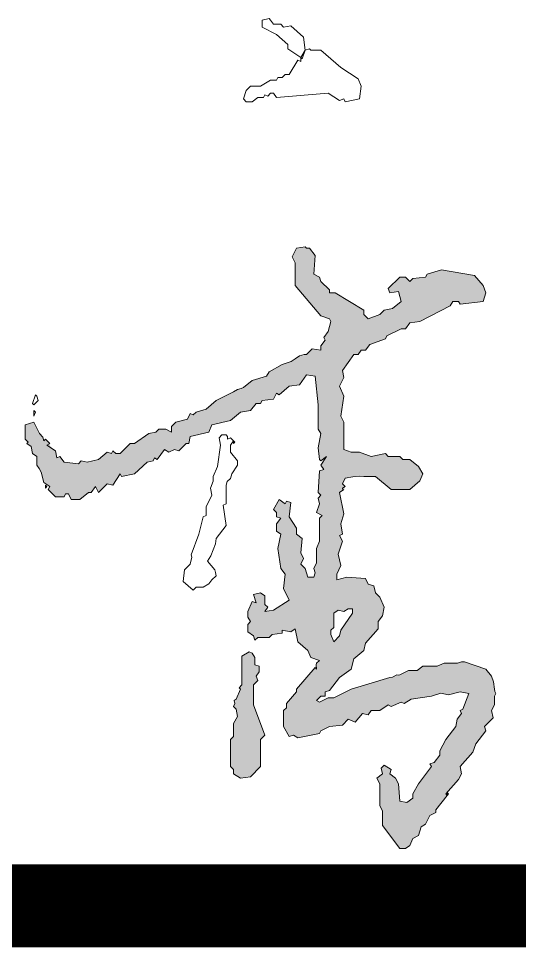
# Model space of a CAD drawing. Extents: x 1725261 to 1937680, y 860327 to 1571294.
# Drawn here: x 1872949 to 1873371, y 1365082 to 1365865 of the extents above; entities that cross this region are included whole.
import ezdxf

# ---------------------------------------------------------------- set-up
doc = ezdxf.new("R2010")
doc.units = 0
doc.header["$LTSCALE"] = 1000
doc.header["$MEASUREMENT"] = 0
doc.layers.add('图框', color=140, linetype='Continuous')
doc.layers.add('签名', color=7, linetype='Continuous', lineweight=18)

msp = doc.modelspace()

# ---------------------------------------------------------------- hatches: boundary and pattern name
at = {"layer": '签名'}
h = msp.add_hatch(color=2, dxfattribs=at)
h.dxf.hatch_style = 1
h.paths.add_polyline_path([(1873237.76, 1365585.51), (1873241.39, 1365585.51), (1873245.02, 1365590.35), (1873258.32, 1365595.19), (1873259.53, 1365597.61), (1873271.63, 1365603.66), (1873275.26, 1365603.66), (1873278.89, 1365608.5), (1873287.35, 1365609.71), (1873312.75, 1365623.01), (1873315.17, 1365626.64), (1873320.01, 1365626.64), (1873321.22, 1365624.22), (1873340.57, 1365626.64), (1873342.99, 1365633.9), (1873340.57, 1365639.95), (1873333.32, 1365648.41), (1873305.5, 1365653.25), (1873293.4, 1365649.62), (1873292.19, 1365647.2), (1873281.3, 1365645.99), (1873278.89, 1365643.57), (1873275.26, 1365647.2), (1873270.42, 1365647.2), (1873260.74, 1365637.53), (1873261.95, 1365633.9), (1873269.21, 1365635.11), (1873271.63, 1365626.64), (1873264.37, 1365620.59), (1873257.11, 1365619.38), (1873253.48, 1365615.75), (1873243.81, 1365612.12), (1873240.18, 1365615.75), (1873240.18, 1365619.38), (1873215.99, 1365633.9), (1873211.15, 1365633.9), (1873211.15, 1365636.32), (1873203.89, 1365643.57), (1873202.68, 1365647.2), (1873197.84, 1365649.62), (1873199.05, 1365665.35), (1873194.21, 1365671.4), (1873191.79, 1365671.4), (1873190.58, 1365672.6), (1873183.33, 1365671.4), (1873179.7, 1365664.14), (1873182.12, 1365659.3), (1873182.12, 1365639.95), (1873203.89, 1365614.54), (1873211.15, 1365612.12), (1873212.36, 1365609.71), (1873209.94, 1365601.24), (1873206.31, 1365596.4), (1873207.52, 1365593.98), (1873203.89, 1365589.14), (1873203.89, 1365585.51), (1873196.63, 1365586.72), (1873191.79, 1365581.88), (1873189.82, 1365582.04), (1873185.75, 1365580.68), (1873182.12, 1365578.26), (1873178.94, 1365576.06), (1873171.23, 1365573.42), (1873160.34, 1365567.37), (1873157.93, 1365563.74), (1873145.83, 1365560.11), (1873138.57, 1365554.06), (1873136.81, 1365553.27), (1873133.53, 1365552.33), (1873130.1, 1365550.44), (1873115.59, 1365543.18), (1873107.12, 1365535.92), (1873098.65, 1365533.5), (1873096.24, 1365531.08), (1873093.82, 1365532.29), (1873091.4, 1365527.45), (1873081.72, 1365525.03), (1873078.09, 1365521.4), (1873078.09, 1365516.57), (1873073.25, 1365518.99), (1873067.21, 1365518.99), (1873064.79, 1365516.57), (1873058.74, 1365515.36), (1873046.64, 1365506.89), (1873043.01, 1365506.89), (1873034.55, 1365498.42), (1873030.92, 1365498.42), (1873028.5, 1365500.84), (1873027.29, 1365498.42), (1873023.66, 1365499.63), (1873016.4, 1365493.58), (1873006.73, 1365491.16), (1873001.89, 1365492.37), (1872999.47, 1365489.96), (1872987.37, 1365491.16), (1872983.74, 1365496), (1872981.32, 1365494.79), (1872980.11, 1365500.84), (1872975.73, 1365504.7), (1872975.28, 1365506.89), (1872971.65, 1365510.52), (1872970.44, 1365509.31), (1872969.4, 1365512.42), (1872966.81, 1365515.36), (1872961.97, 1365525.03), (1872954.71, 1365522.61), (1872954.71, 1365510.52), (1872957.13, 1365508.1), (1872955.92, 1365506.89), (1872959.55, 1365504.47), (1872960.76, 1365498.42), (1872964.39, 1365496), (1872964.39, 1365488.75), (1872966.56, 1365485.5), (1872968.02, 1365482.7), (1872970.44, 1365474.23), (1872975.28, 1365470.6), (1872974.07, 1365468.18), (1872980.11, 1365462.13), (1872987.37, 1365462.13), (1872988.58, 1365464.55), (1872991, 1365464.55), (1872993.42, 1365459.72), (1873000.68, 1365459.72), (1873007.93, 1365465.76), (1873010.35, 1365465.76), (1873013.98, 1365470.6), (1873016.4, 1365465.76), (1873023.66, 1365473.02), (1873028.5, 1365471.81), (1873034.55, 1365481.49), (1873035.76, 1365479.07), (1873046.64, 1365481.49), (1873057.53, 1365491.16), (1873062.37, 1365492.37), (1873063.58, 1365494.79), (1873066, 1365493.58), (1873072.04, 1365502.05), (1873075.67, 1365499.63), (1873080.51, 1365502.05), (1873084.14, 1365500.84), (1873090.19, 1365506.89), (1873092.61, 1365506.89), (1873093.82, 1365512.94), (1873109.54, 1365516.57), (1873111.96, 1365522.61), (1873127.69, 1365526.24), (1873136.15, 1365533.5), (1873144.62, 1365534.71), (1873149.46, 1365540.76), (1873153.09, 1365540.76), (1873154.3, 1365543.18), (1873163.97, 1365544.39), (1873166.39, 1365549.23), (1873168.81, 1365548.02), (1873177.28, 1365555.27), (1873185.75, 1365556.48), (1873191.79, 1365564.95), (1873199.05, 1365563.74), (1873201.47, 1365539.55), (1873201.47, 1365518.99), (1873203.89, 1365515.36), (1873201.47, 1365503.26), (1873202.68, 1365493.58), (1873203.89, 1365492.37), (1873208.73, 1365496), (1873203.89, 1365488.75), (1873206.31, 1365485.12), (1873202.68, 1365483.91), (1873201.47, 1365465.76), (1873203.89, 1365463.34), (1873201.47, 1365460.92), (1873202.68, 1365456.09), (1873200.26, 1365448.83), (1873205.1, 1365446.41), (1873202.68, 1365443.99), (1873202.68, 1365424.64), (1873200.26, 1365418.59), (1873200.26, 1365406.49), (1873197.84, 1365401.65), (1873199.05, 1365398.03), (1873197.84, 1365394.4), (1873193, 1365394.4), (1873190.58, 1365401.65), (1873186.96, 1365405.28), (1873189.37, 1365410.12), (1873186.96, 1365414.96), (1873188.17, 1365427.06), (1873183.33, 1365430.68), (1873183.33, 1365435.52), (1873177.28, 1365445.2), (1873178.49, 1365457.3), (1873174.86, 1365458.51), (1873173.65, 1365456.09), (1873168.81, 1365459.72), (1873163.97, 1365451.25), (1873166.39, 1365448.83), (1873166.39, 1365445.2), (1873170.02, 1365443.99), (1873166.39, 1365439.15), (1873166.39, 1365433.1), (1873170.02, 1365430.68), (1873167.6, 1365418.59), (1873170.02, 1365401.65), (1873173.65, 1365396.82), (1873172.44, 1365384.72), (1873177.28, 1365375.04), (1873163.97, 1365366.58), (1873156.72, 1365365.37), (1873159.13, 1365369), (1873156.72, 1365371.41), (1873156.72, 1365378.67), (1873153.09, 1365381.09), (1873147.04, 1365379.88), (1873149.46, 1365372.62), (1873145.83, 1365373.83), (1873142.2, 1365365.37), (1873142.2, 1365360.53), (1873144.62, 1365356.9), (1873142.2, 1365354.48), (1873142.2, 1365348.43), (1873147.04, 1365344.8), (1873148.25, 1365341.17), (1873150.67, 1365343.59), (1873160.34, 1365343.59), (1873162.76, 1365346.01), (1873171.23, 1365347.22), (1873171.23, 1365349.64), (1873178.49, 1365348.43), (1873182.12, 1365350.85), (1873184.54, 1365339.96), (1873193, 1365332.71), (1873195.42, 1365326.66), (1873202.68, 1365324.24), (1873200.26, 1365321.82), (1873200.01, 1365320.52), (1873198.93, 1365318.05), (1873199.05, 1365318.19), (1873200.26, 1365316.98), (1873198.93, 1365318.05), (1873183.33, 1365300.05), (1873183.33, 1365297.63), (1873174.86, 1365287.95), (1873174.86, 1365284.32), (1873172.44, 1365281.9), (1873172.44, 1365268.6), (1873177.28, 1365260.13), (1873180.91, 1365261.34), (1873184.54, 1365258.92), (1873202.68, 1365262.55), (1873203.89, 1365264.97), (1873211.15, 1365268.6), (1873222.03, 1365269.81), (1873226.87, 1365274.65), (1873232.92, 1365272.23), (1873238.97, 1365279.48), (1873243.81, 1365278.28), (1873246.23, 1365281.9), (1873253.48, 1365281.9), (1873260.74, 1365286.74), (1873263.16, 1365285.53), (1873271.63, 1365289.16), (1873274.05, 1365287.95), (1873280.09, 1365291.58), (1873295.82, 1365293.83), (1873295.82, 1365294), (1873295.97, 1365293.85), (1873297.03, 1365294), (1873305.02, 1365296.54), (1873311.54, 1365295.21), (1873321.22, 1365297.63), (1873328.48, 1365296.42), (1873323.64, 1365283.11), (1873321.22, 1365281.9), (1873322.43, 1365279.48), (1873318.8, 1365274.65), (1873317.59, 1365268.6), (1873309.13, 1365257.71), (1873304.29, 1365248.04), (1873304.29, 1365244.41), (1873299.45, 1365238.36), (1873295.82, 1365237.15), (1873297.03, 1365234.73), (1873286.14, 1365220.21), (1873281.3, 1365211.75), (1873281.3, 1365208.12), (1873276.47, 1365204.49), (1873270.42, 1365205.7), (1873269.21, 1365220.21), (1873266.79, 1365225.05), (1873261.95, 1365228.68), (1873263.16, 1365232.31), (1873257.11, 1365235.94), (1873254.69, 1365233.52), (1873255.9, 1365228.68), (1873251.06, 1365225.05), (1873253.48, 1365220.21), (1873253.48, 1365202.07), (1873255.9, 1365197.23), (1873255.9, 1365185.14), (1873270.42, 1365165.78), (1873275.26, 1365165.78), (1873278.89, 1365168.2), (1873281.3, 1365174.25), (1873286.14, 1365176.67), (1873288.56, 1365183.93), (1873292.19, 1365186.35), (1873295.82, 1365193.6), (1873300.66, 1365196.02), (1873300.66, 1365198.44), (1873310.33, 1365210.54), (1873309.13, 1365211.75), (1873320.01, 1365223.84), (1873322.43, 1365228.68), (1873321.22, 1365234.73), (1873332.11, 1365246.83), (1873334.53, 1365254.08), (1873342.99, 1365264.97), (1873341.78, 1365268.6), (1873349.04, 1365275.86), (1873347.83, 1365281.9), (1873350.25, 1365286.74), (1873350.25, 1365294), (1873351.44, 1365296.31), (1873350.62, 1365298.18), (1873350.25, 1365300.05), (1873349.48, 1365306.22), (1873347.83, 1365310.93), (1873342.99, 1365316.98), (1873324.85, 1365323.03), (1873322.43, 1365323.03), (1873319.16, 1365321.86), (1873317.59, 1365321.82), (1873307.92, 1365321.82), (1873301.87, 1365319.4), (1873289.77, 1365319.4), (1873284.93, 1365315.77), (1873277.68, 1365315.77), (1873270.42, 1365312.14), (1873269.54, 1365311.92), (1873268, 1365312.14), (1873264.24, 1365310.19), (1873261.95, 1365309.72), (1873229.29, 1365300.05), (1873214.78, 1365292.79), (1873209.94, 1365292.79), (1873202.68, 1365289.16), (1873200.26, 1365290.37), (1873203.89, 1365294), (1873207.52, 1365294), (1873207.52, 1365297.63), (1873211.15, 1365298.84), (1873219.61, 1365309.72), (1873229.29, 1365316.98), (1873231.71, 1365325.45), (1873240.18, 1365332.71), (1873241.39, 1365338.76), (1873252.27, 1365350.85), (1873252.27, 1365356.9), (1873255.9, 1365361.74), (1873257.11, 1365369), (1873253.48, 1365377.46), (1873249.85, 1365381.09), (1873248.65, 1365387.14), (1873243.81, 1365388.35), (1873241.39, 1365393.19), (1873225.66, 1365394.4), (1873217.2, 1365391.98), (1873217.2, 1365396.82), (1873220.82, 1365404.07), (1873218.41, 1365413.75), (1873222.03, 1365424.64), (1873219.61, 1365429.48), (1873222.03, 1365430.68), (1873220.82, 1365439.15), (1873223.24, 1365447.62), (1873219.61, 1365465.76), (1873223.24, 1365468.18), (1873224.45, 1365470.6), (1873222.03, 1365473.02), (1873224.45, 1365477.86), (1873230.78, 1365479.01), (1873236.64, 1365479.48), (1873240.18, 1365479.07), (1873249.85, 1365479.07), (1873263.16, 1365468.18), (1873278.89, 1365468.18), (1873287.35, 1365475.44), (1873289.77, 1365481.49), (1873286.14, 1365487.54), (1873278.89, 1365493.58), (1873272.84, 1365493.58), (1873270.42, 1365496), (1873260.74, 1365496), (1873258.32, 1365498.42), (1873246.23, 1365496), (1873236.55, 1365499.63), (1873229.29, 1365499.63), (1873223.24, 1365502.05), (1873223.24, 1365525.03), (1873220.82, 1365529.87), (1873223.24, 1365546.81), (1873219.61, 1365555.27), (1873223.24, 1365562.53), (1873222.03, 1365568.58), (1873231.71, 1365581.88), (1873235.34, 1365581.88)])
h.paths.add_polyline_path([(1873230.5, 1365367.79), (1873230.5, 1365364.16), (1873220.82, 1365349.64), (1873219.61, 1365344.8), (1873214.78, 1365339.96), (1873212.36, 1365346.01), (1873212.36, 1365349.64), (1873214.78, 1365352.06), (1873214.78, 1365364.16), (1873218.41, 1365366.58), (1873223.24, 1365365.37), (1873226.87, 1365367.79)], flags=16)
h = msp.add_hatch(color=2, dxfattribs=at)
h.dxf.hatch_style = 1
h.paths.add_polyline_path([(1873130.1, 1365260.13), (1873127.69, 1365257.71), (1873127.69, 1365234.73), (1873130.1, 1365232.31), (1873130.1, 1365228.68), (1873136.15, 1365225.05), (1873144.62, 1365226.26), (1873153.09, 1365234.73), (1873153.09, 1365257.71), (1873156.72, 1365261.34), (1873147.04, 1365286.74), (1873147.04, 1365303.68), (1873150.67, 1365307.31), (1873149.46, 1365310.93), (1873151.88, 1365314.56), (1873151.88, 1365319.4), (1873148.25, 1365320.61), (1873148.25, 1365326.66), (1873145.83, 1365330.29), (1873143.41, 1365331.5), (1873137.36, 1365327.87), (1873137.36, 1365303.68), (1873134.94, 1365301.26), (1873136.15, 1365300.05), (1873131.19, 1365288.46), (1873131.31, 1365287.95), (1873130.1, 1365285.53), (1873132.52, 1365283.11), (1873133.73, 1365277.07), (1873130.1, 1365271.02)])

# ---------------------------------------------------------------- linework, layer by layer
at = {"layer": '图框', "const_width": 70}
msp.add_lwpolyline([(1867441.06, 1365117.45), (1874441.06, 1365117.45)], dxfattribs=at)
at = {"layer": '签名', "color": 2, "elevation": 9704994.47}
for points in [[(1873161.55, 1365863.72), (1873160.34, 1365864.93), (1873154.3, 1365863.72), (1873154.3, 1365857.67), (1873166.39, 1365851.63), (1873176.07, 1365843.16), (1873176.07, 1365839.53), (1873186.96, 1365832.27), (1873190.58, 1365838.32), (1873189.37, 1365849.21), (1873178.49, 1365858.88), (1873172.44, 1365857.67), (1873170.02, 1365860.09), (1873163.97, 1365860.09), (1873161.55, 1365863.72)], [(1873195.42, 1365838.32), (1873194.21, 1365839.53), (1873190.58, 1365838.32), (1873188.17, 1365831.06), (1873186.96, 1365832.27), (1873186.96, 1365828.64), (1873184.54, 1365829.85), (1873177.28, 1365817.76), (1873173.65, 1365817.76), (1873171.23, 1365815.34), (1873167.6, 1365815.34), (1873166.39, 1365812.92), (1873161.55, 1365812.92), (1873153.09, 1365808.08), (1873144.62, 1365808.08), (1873140.99, 1365804.45), (1873138.57, 1365797.19), (1873140.99, 1365794.77), (1873145.83, 1365794.77), (1873150.67, 1365798.4), (1873155.51, 1365798.4), (1873156.72, 1365800.82), (1873159.13, 1365799.61), (1873161.55, 1365802.03), (1873163.97, 1365802.03), (1873166.39, 1365798.4), (1873209.94, 1365802.03), (1873219.61, 1365795.98), (1873223.24, 1365797.19), (1873224.45, 1365794.77), (1873236.55, 1365797.19), (1873237.76, 1365808.08), (1873235.34, 1365814.13), (1873220.82, 1365823.8), (1873203.89, 1365838.32), (1873195.42, 1365838.32)], [(1873191.79, 1365671.4), (1873190.58, 1365672.6), (1873183.33, 1365671.4), (1873179.7, 1365664.14), (1873182.12, 1365659.3), (1873182.12, 1365639.95), (1873203.89, 1365614.54), (1873211.15, 1365612.12), (1873212.36, 1365609.71), (1873209.94, 1365601.24), (1873206.31, 1365596.4), (1873207.52, 1365593.98), (1873203.89, 1365589.14), (1873203.89, 1365585.51), (1873196.63, 1365586.72), (1873191.79, 1365581.88), (1873189.82, 1365582.04), (1873185.75, 1365580.68), (1873182.12, 1365578.26), (1873178.94, 1365576.06), (1873171.23, 1365573.42), (1873160.34, 1365567.37), (1873157.93, 1365563.74), (1873145.83, 1365560.11), (1873138.57, 1365554.06), (1873136.81, 1365553.27), (1873133.53, 1365552.33), (1873130.1, 1365550.44), (1873115.59, 1365543.18), (1873107.12, 1365535.92), (1873098.65, 1365533.5), (1873096.24, 1365531.08), (1873093.82, 1365532.29), (1873091.4, 1365527.45), (1873081.72, 1365525.03), (1873078.09, 1365521.4), (1873078.09, 1365516.57), (1873073.25, 1365518.99), (1873067.21, 1365518.99), (1873064.79, 1365516.57), (1873058.74, 1365515.36), (1873046.64, 1365506.89), (1873043.01, 1365506.89), (1873034.55, 1365498.42), (1873030.92, 1365498.42), (1873028.5, 1365500.84), (1873027.29, 1365498.42), (1873023.66, 1365499.63), (1873016.4, 1365493.58), (1873006.73, 1365491.16), (1873001.89, 1365492.37), (1872999.47, 1365489.96), (1872987.37, 1365491.16), (1872983.74, 1365496), (1872981.32, 1365494.79), (1872980.11, 1365500.84), (1872972.86, 1365505.68), (1872975.28, 1365506.89), (1872971.65, 1365510.52), (1872970.44, 1365509.31), (1872969.4, 1365512.42), (1872966.81, 1365515.36), (1872961.97, 1365525.03), (1872954.71, 1365522.61), (1872954.71, 1365510.52), (1872957.13, 1365508.1), (1872955.92, 1365506.89), (1872959.55, 1365504.47), (1872960.76, 1365498.42), (1872964.39, 1365496), (1872964.39, 1365488.75), (1872966.33, 1365485.95), (1872968.02, 1365482.7), (1872970.44, 1365474.23), (1872975.28, 1365470.6), (1872974.07, 1365468.18), (1872980.11, 1365462.13), (1872987.37, 1365462.13), (1872988.58, 1365464.55), (1872991, 1365464.55), (1872993.42, 1365459.72), (1873000.68, 1365459.72), (1873007.93, 1365465.76), (1873010.35, 1365465.76), (1873013.98, 1365470.6), (1873016.4, 1365465.76), (1873023.66, 1365473.02), (1873028.5, 1365471.81), (1873034.55, 1365481.49), (1873035.76, 1365479.07), (1873046.64, 1365481.49), (1873057.53, 1365491.16), (1873062.37, 1365492.37), (1873063.58, 1365494.79), (1873066, 1365493.58), (1873072.04, 1365502.05), (1873075.67, 1365499.63), (1873080.51, 1365502.05), (1873084.14, 1365500.84), (1873090.19, 1365506.89), (1873092.61, 1365506.89), (1873093.82, 1365512.94), (1873109.54, 1365516.57), (1873111.96, 1365522.61), (1873127.69, 1365526.24), (1873136.15, 1365533.5), (1873144.62, 1365534.71), (1873149.46, 1365540.76), (1873153.09, 1365540.76), (1873154.3, 1365543.18), (1873163.97, 1365544.39), (1873166.39, 1365549.23), (1873168.81, 1365548.02), (1873177.28, 1365555.27), (1873185.75, 1365556.48), (1873191.79, 1365564.95), (1873199.05, 1365563.74), (1873201.47, 1365539.55), (1873201.47, 1365518.99), (1873203.89, 1365515.36), (1873201.47, 1365503.26), (1873202.68, 1365493.58), (1873203.89, 1365492.37), (1873208.73, 1365496), (1873203.89, 1365488.75), (1873206.31, 1365485.12), (1873202.68, 1365483.91), (1873201.47, 1365465.76), (1873203.89, 1365463.34), (1873201.47, 1365460.92), (1873202.68, 1365456.09), (1873200.26, 1365448.83), (1873205.1, 1365446.41), (1873202.68, 1365443.99), (1873202.68, 1365424.64), (1873200.26, 1365418.59), (1873200.26, 1365406.49), (1873197.84, 1365401.65), (1873199.05, 1365398.03), (1873197.84, 1365394.4), (1873193, 1365394.4), (1873190.58, 1365401.65), (1873186.96, 1365405.28), (1873189.37, 1365410.12), (1873186.96, 1365414.96), (1873188.17, 1365427.06), (1873183.33, 1365430.68), (1873183.33, 1365435.52), (1873177.28, 1365445.2), (1873178.49, 1365457.3), (1873174.86, 1365458.51), (1873173.65, 1365456.09), (1873168.81, 1365459.72), (1873163.97, 1365451.25), (1873166.39, 1365448.83), (1873166.39, 1365445.2), (1873170.02, 1365443.99), (1873166.39, 1365439.15), (1873166.39, 1365433.1), (1873170.02, 1365430.68), (1873167.6, 1365418.59), (1873170.02, 1365401.65), (1873173.65, 1365396.82), (1873172.44, 1365384.72), (1873177.28, 1365375.04), (1873163.97, 1365366.58), (1873156.72, 1365365.37), (1873159.13, 1365369), (1873156.72, 1365371.41), (1873156.72, 1365378.67), (1873153.09, 1365381.09), (1873147.04, 1365379.88), (1873149.46, 1365372.62), (1873145.83, 1365373.83), (1873142.2, 1365365.37), (1873142.2, 1365360.53), (1873144.62, 1365356.9), (1873142.2, 1365354.48), (1873142.2, 1365348.43), (1873147.04, 1365344.8), (1873148.25, 1365341.17), (1873150.67, 1365343.59), (1873160.34, 1365343.59), (1873162.76, 1365346.01), (1873171.23, 1365347.22), (1873171.23, 1365349.64), (1873178.49, 1365348.43), (1873182.12, 1365350.85), (1873184.54, 1365339.96), (1873193, 1365332.71), (1873195.42, 1365326.66), (1873202.68, 1365324.24), (1873200.26, 1365321.82), (1873200.01, 1365320.52), (1873200.26, 1365316.98), (1873199.05, 1365318.19), (1873183.33, 1365300.05), (1873183.33, 1365297.63), (1873174.86, 1365287.95), (1873174.86, 1365284.32), (1873172.44, 1365281.9), (1873172.44, 1365268.6), (1873177.28, 1365260.13), (1873180.91, 1365261.34), (1873184.54, 1365258.92), (1873202.68, 1365262.55), (1873203.89, 1365264.97), (1873211.15, 1365268.6), (1873222.03, 1365269.81), (1873226.87, 1365274.65), (1873232.92, 1365272.23), (1873238.97, 1365279.48), (1873243.81, 1365278.28), (1873246.23, 1365281.9), (1873253.48, 1365281.9), (1873260.74, 1365286.74), (1873263.16, 1365285.53), (1873271.63, 1365289.16), (1873274.05, 1365287.95), (1873280.09, 1365291.58), (1873297.03, 1365294), (1873305.02, 1365296.54), (1873311.54, 1365295.21), (1873321.22, 1365297.63), (1873328.48, 1365296.42), (1873323.64, 1365283.11), (1873321.22, 1365281.9), (1873322.43, 1365279.48), (1873318.8, 1365274.65), (1873317.59, 1365268.6), (1873309.13, 1365257.71), (1873304.29, 1365248.04), (1873304.29, 1365244.41), (1873299.45, 1365238.36), (1873295.82, 1365237.15), (1873297.03, 1365234.73), (1873286.14, 1365220.21), (1873281.3, 1365211.75), (1873281.3, 1365208.12), (1873276.47, 1365204.49), (1873270.42, 1365205.7), (1873269.21, 1365220.21), (1873266.79, 1365225.05), (1873261.95, 1365228.68), (1873263.16, 1365232.31), (1873257.11, 1365235.94), (1873254.69, 1365233.52), (1873255.9, 1365228.68), (1873251.06, 1365225.05), (1873253.48, 1365220.21), (1873253.48, 1365202.07), (1873255.9, 1365197.23), (1873255.9, 1365185.14), (1873270.42, 1365165.78), (1873275.26, 1365165.78), (1873278.89, 1365168.2), (1873281.3, 1365174.25), (1873286.14, 1365176.67), (1873288.56, 1365183.93), (1873292.19, 1365186.35), (1873295.82, 1365193.6), (1873300.66, 1365196.02), (1873300.66, 1365198.44), (1873310.33, 1365210.54), (1873309.13, 1365211.75), (1873320.01, 1365223.84), (1873322.43, 1365228.68), (1873321.22, 1365234.73), (1873332.11, 1365246.83), (1873334.53, 1365254.08), (1873342.99, 1365264.97), (1873341.78, 1365268.6), (1873349.04, 1365275.86), (1873347.83, 1365281.9), (1873350.25, 1365286.74), (1873350.25, 1365294), (1873351.44, 1365296.31), (1873350.62, 1365298.18), (1873350.25, 1365300.05), (1873349.48, 1365306.22), (1873347.83, 1365310.93), (1873342.99, 1365316.98), (1873324.85, 1365323.03), (1873322.43, 1365323.03), (1873319.16, 1365321.86), (1873317.59, 1365321.82), (1873307.92, 1365321.82), (1873301.87, 1365319.4), (1873289.77, 1365319.4), (1873284.93, 1365315.77), (1873277.68, 1365315.77), (1873270.42, 1365312.14), (1873269.54, 1365311.92), (1873268, 1365312.14), (1873264.24, 1365310.19), (1873261.95, 1365309.72), (1873229.29, 1365300.05), (1873214.78, 1365292.79), (1873209.94, 1365292.79), (1873202.68, 1365289.16), (1873200.26, 1365290.37), (1873203.89, 1365294), (1873207.52, 1365294), (1873207.52, 1365297.63), (1873211.15, 1365298.84), (1873219.61, 1365309.72), (1873229.29, 1365316.98), (1873231.71, 1365325.45), (1873240.18, 1365332.71), (1873241.39, 1365338.76), (1873252.27, 1365350.85), (1873252.27, 1365356.9), (1873255.9, 1365361.74), (1873257.11, 1365369), (1873253.48, 1365377.46), (1873249.85, 1365381.09), (1873248.65, 1365387.14), (1873243.81, 1365388.35), (1873241.39, 1365393.19), (1873225.66, 1365394.4), (1873217.2, 1365391.98), (1873217.2, 1365396.82), (1873220.82, 1365404.07), (1873218.41, 1365413.75), (1873222.03, 1365424.64), (1873219.61, 1365429.48), (1873222.03, 1365430.68), (1873220.82, 1365439.15), (1873223.24, 1365447.62), (1873219.61, 1365465.76), (1873223.24, 1365468.18), (1873222.25, 1365467.52), (1873221.99, 1365469.44), (1873221.99, 1365469.44), (1873224.45, 1365470.6), (1873222.03, 1365473.02), (1873224.45, 1365477.86), (1873230.78, 1365479.01), (1873236.64, 1365479.48), (1873240.18, 1365479.07), (1873249.85, 1365479.07), (1873263.16, 1365468.18), (1873278.89, 1365468.18), (1873287.35, 1365475.44), (1873289.77, 1365481.49), (1873286.14, 1365487.54), (1873278.89, 1365493.58), (1873272.84, 1365493.58), (1873270.42, 1365496), (1873260.74, 1365496), (1873258.32, 1365498.42), (1873246.23, 1365496), (1873236.55, 1365499.63), (1873229.29, 1365499.63), (1873223.24, 1365502.05), (1873223.24, 1365525.03), (1873220.82, 1365529.87), (1873223.24, 1365546.81), (1873219.61, 1365555.27), (1873223.24, 1365562.53), (1873222.03, 1365568.58), (1873231.71, 1365581.88), (1873235.34, 1365581.88), (1873237.76, 1365585.51), (1873241.39, 1365585.51), (1873245.02, 1365590.35), (1873258.32, 1365595.19), (1873259.53, 1365597.61), (1873271.63, 1365603.66), (1873275.26, 1365603.66), (1873278.89, 1365608.5), (1873287.35, 1365609.71), (1873312.75, 1365623.01), (1873315.17, 1365626.64), (1873320.01, 1365626.64), (1873321.22, 1365624.22), (1873340.57, 1365626.64), (1873342.99, 1365633.9), (1873340.57, 1365639.95), (1873333.32, 1365648.41), (1873305.5, 1365653.25), (1873293.4, 1365649.62), (1873292.19, 1365647.2), (1873281.3, 1365645.99), (1873278.89, 1365643.57), (1873275.26, 1365647.2), (1873270.42, 1365647.2), (1873260.74, 1365637.53), (1873261.95, 1365633.9), (1873269.21, 1365635.11), (1873271.63, 1365626.64), (1873264.37, 1365620.59), (1873257.11, 1365619.38), (1873253.48, 1365615.75), (1873243.81, 1365612.12), (1873240.18, 1365615.75), (1873240.18, 1365619.38), (1873215.99, 1365633.9), (1873211.15, 1365633.9), (1873211.15, 1365636.32), (1873203.89, 1365643.57), (1873202.68, 1365647.2), (1873197.84, 1365649.62), (1873199.05, 1365665.35), (1873194.21, 1365671.4), (1873191.79, 1365671.4)], [(1872964.39, 1365546.81), (1872963.18, 1365548.02), (1872960.76, 1365540.76), (1872961.97, 1365539.55), (1872965.6, 1365543.18), (1872964.39, 1365546.81)], [(1872963.18, 1365533.5), (1872961.97, 1365534.71), (1872961.97, 1365529.87), (1872963.18, 1365533.5)], [(1873125.27, 1365512.94), (1873124.06, 1365514.15), (1873120.43, 1365514.15), (1873118.01, 1365511.73), (1873119.22, 1365505.68), (1873116.8, 1365487.54), (1873113.17, 1365479.07), (1873112.99, 1365475.1), (1873110.75, 1365469.39), (1873111.96, 1365463.34), (1873107.12, 1365453.67), (1873107.12, 1365446.41), (1873104.7, 1365445.2), (1873101.07, 1365430.68), (1873094.65, 1365413.3), (1873094.65, 1365413.3), (1873095.03, 1365411.33), (1873093.82, 1365405.28), (1873088.98, 1365400.44), (1873087.77, 1365390.77), (1873096.24, 1365383.51), (1873098.65, 1365385.93), (1873104.7, 1365385.93), (1873109.42, 1365388.85), (1873111.96, 1365391.98), (1873115.59, 1365395.61), (1873115.12, 1365398.29), (1873114.38, 1365400.44), (1873108.33, 1365407.7), (1873111.06, 1365412.2), (1873113.17, 1365417.38), (1873114.97, 1365422.4), (1873115.59, 1365427.06), (1873124.06, 1365437.94), (1873121.64, 1365454.88), (1873124.06, 1365456.09), (1873124.06, 1365471.81), (1873124.75, 1365474.85), (1873127.71, 1365477.39), (1873128.89, 1365481.49), (1873133.73, 1365488.75), (1873133.73, 1365492.37), (1873127.69, 1365499.63), (1873127.69, 1365505.68), (1873130.1, 1365509.31), (1873127.69, 1365511.73), (1873125.27, 1365510.52), (1873125.27, 1365512.94)], [(1873131.31, 1365508.1), (1873130.1, 1365509.31), (1873130.1, 1365506.89), (1873131.31, 1365508.1)], [(1872972.86, 1365470.6), (1872971.65, 1365471.81), (1872971.65, 1365469.39), (1872972.86, 1365470.6)], [(1873226.87, 1365367.79), (1873230.5, 1365367.79), (1873230.5, 1365364.16), (1873220.82, 1365349.64), (1873219.61, 1365344.8), (1873214.78, 1365339.96), (1873212.36, 1365346.01), (1873212.36, 1365349.64), (1873214.78, 1365352.06), (1873214.78, 1365364.16), (1873218.41, 1365366.58), (1873223.24, 1365365.37), (1873226.87, 1365367.79)], [(1873145.83, 1365330.29), (1873143.41, 1365331.5), (1873137.36, 1365327.87), (1873137.36, 1365303.68), (1873134.94, 1365301.26), (1873136.15, 1365300.05), (1873132.52, 1365291.58), (1873130.71, 1365290.37), (1873131.31, 1365287.95), (1873130.1, 1365285.53), (1873132.52, 1365283.11), (1873133.73, 1365277.07), (1873130.1, 1365271.02), (1873130.1, 1365260.13), (1873127.69, 1365257.71), (1873127.69, 1365234.73), (1873130.1, 1365232.31), (1873130.1, 1365228.68), (1873136.15, 1365225.05), (1873144.62, 1365226.26), (1873153.09, 1365234.73), (1873153.09, 1365257.71), (1873156.72, 1365261.34), (1873147.04, 1365286.74), (1873147.04, 1365303.68), (1873150.67, 1365307.31), (1873149.46, 1365310.93), (1873151.88, 1365314.56), (1873151.88, 1365319.4), (1873148.25, 1365320.61), (1873148.25, 1365326.66), (1873145.83, 1365330.29)], [(1873311.54, 1365211.75), (1873310.33, 1365212.96), (1873310.33, 1365210.54), (1873311.54, 1365211.75)]]:
    msp.add_lwpolyline(points, dxfattribs=at)

doc.saveas('drawing.dxf')
